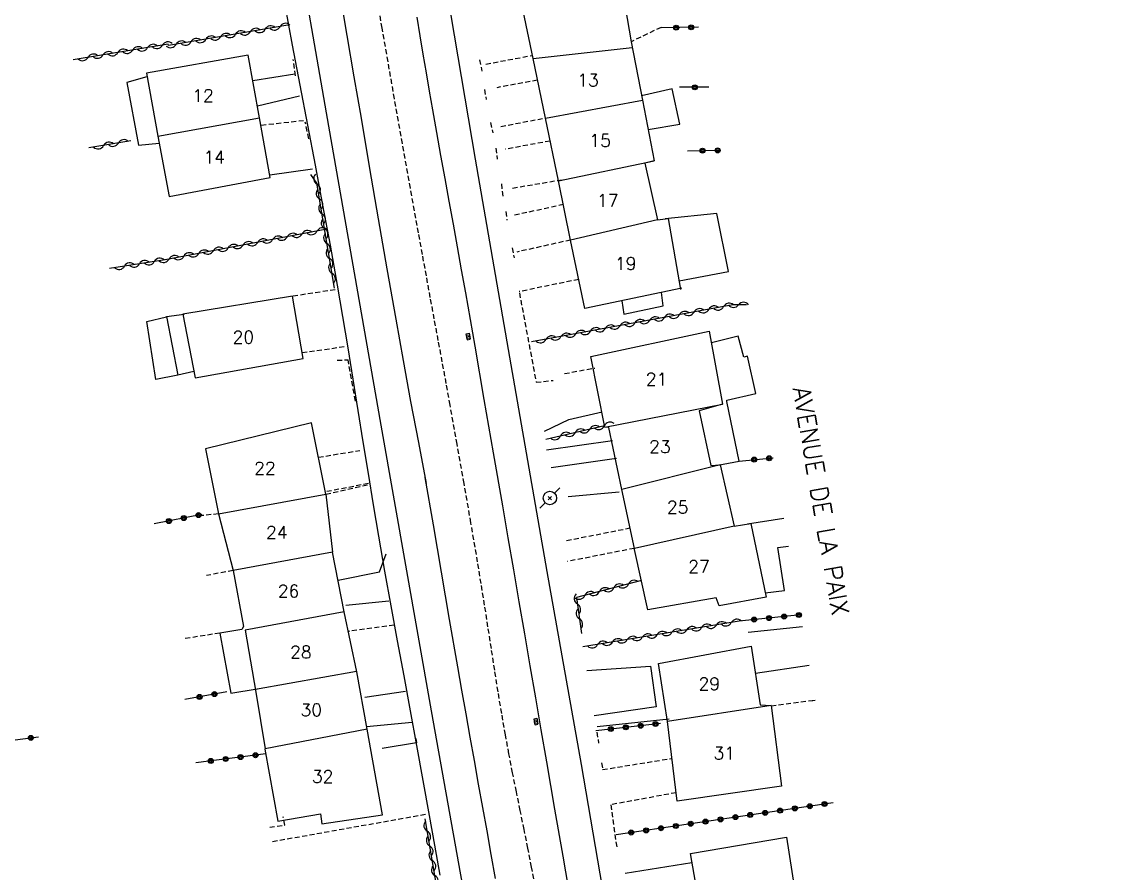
# Model space of a CAD drawing. Header units: millimetres. Extents: x 150997 to 152001, y 151999 to 153001.
# Drawn here: x 151315 to 151423.7, y 152396 to 152481 of the extents above; entities that cross this region are included whole.
import ezdxf
from ezdxf.enums import TextEntityAlignment as Align

# ---------------------------------------------------------------- set-up
doc = ezdxf.new("R2010")
doc.units = ezdxf.units.MM
doc.linetypes.add('DASHED', pattern=[0.75, 0.5, -0.25])
doc.layers.get('0').update_dxf_attribs({"linetype": 'CONTINUOUS'})
for name, color, linetype in [('W0001', 6, 'DASHED'), ('W0006', 2, 'CONTINUOUS'), ('W0008', 7, 'CONTINUOUS'), ('W0014', 7, 'CONTINUOUS'), ('W0017', 7, 'CONTINUOUS'), ('W0101', 7, 'CONTINUOUS'), ('W0104', 1, 'CONTINUOUS'), ('W0112', 1, 'DASHED'), ('W0300', 7, 'CONTINUOUS'), ('W0310', 3, 'CONTINUOUS'), ('W0323', 7, 'CONTINUOUS'), ('W0401', 7, 'CONTINUOUS'), ('W0473', 7, 'CONTINUOUS'), ('W0989', 7, 'CONTINUOUS'), ('W0991', 7, 'CONTINUOUS'), ('W1102', 7, 'CONTINUOUS')]:
    doc.layers.add(name, color=color, linetype=linetype)
doc.styles.get("Standard").update_dxf_attribs({"font": 'romans.shx', "width": 0.85})

# ---------------------------------------------------------------- blocks, each defined once
blk = doc.blocks.new('T473')
for p, q in [((-0.166667, 0.166667), (0.166667, -0.166667)), ((-0.166667, -0.166667), (0.166667, 0.166667)), ((0.500001, 0.500001), (1.000002, 1.000002)), ((-1.000002, -1.000002), (-0.500001, -0.500001))]:
    blk.add_line(p, q)
blk.add_ellipse((0, 0), major_axis=(0.471405, 0.471405), ratio=1, start_param=5.4977871438, end_param=11.780972451)
blk = doc.blocks.new('T401')
for p, q in [((-0.3, 0.3), (0, 0.3)), ((-0.3, -0.25), (-0.3, 0.3)), ((-0.3, 0.15), (0, 0.15)), ((-0.3, 0), (0, 0)), ((0, 0.3), (0, -0.25)), ((-0.3, -0.15), (0, -0.15)), ((-0.3, -0.25), (-0.3, -0.3)), ((-0.3, -0.3), (0, -0.3)), ((0, -0.3), (0, -0.25))]:
    blk.add_line(p, q)
blk = doc.blocks.new('t310o')
at = {"color": 0, "linetype": 'Continuous'}
for centre, start, end in [((-0.5, 0.38), 216.8699, 323.1304), ((0.5, -0.37), 36.8699, 143.1303)]:
    blk.add_arc(centre, 0.625, start, end, dxfattribs=at)
blk = doc.blocks.new('t323o')
at = {"color": 0, "linetype": 'Continuous'}
for radius in [0.25, 0.15]:
    blk.add_circle((0, 0), radius, dxfattribs=at)

msp = doc.modelspace()

# ---------------------------------------------------------------- linework, layer by layer
at = {"layer": 'W0001'}
msp.add_lwpolyline([(151366.15, 152394.75), (151365.8, 152396.64), (151365.43, 152398.53), (151365.05, 152400.41), (151364.67, 152402.29), (151364.29, 152404.17), (151363.91, 152406.06), (151363.54, 152407.94), (151363.2, 152409.83), (151362.82, 152411.98), (151362.46, 152414.14), (151362.12, 152416.29), (151361.79, 152418.45), (151361.45, 152420.61), (151361.12, 152422.77), (151360.77, 152424.92), (151360.42, 152427.08), (151359.75, 152430.99), (151359.07, 152434.91), (151358.38, 152438.82), (151357.68, 152442.73), (151357.29, 152444.88), (151356.9, 152447.03), (151356.5, 152449.17), (151356.1, 152451.32), (151355.7, 152453.46), (151355.31, 152455.61), (151354.91, 152457.76), (151354.52, 152459.9), (151353.72, 152464.36), (151352.92, 152468.82), (151352.13, 152473.28), (151351.35, 152477.74), (151350.9, 152480.32), (151350.46, 152482.9)], dxfattribs=at)
at = {"layer": 'W0006'}
for points in [[(151348.95, 152527.27), (151350.63, 152521.86), (151353.71, 152504.88), (151357.05, 152485.73), (151360.17, 152467.26), (151363.45, 152448.27), (151367.33, 152426.13), (151370.75, 152406.88), (151374.92, 152382.36), (151378.76, 152360.97), (151381, 152349.27), (151382.06, 152346.26), (151383.71, 152343.76), (151386.01, 152341.31), (151391.62, 152336.43), (151399.71, 152330.05), (151404.17, 152327.96), (151407.53, 152327.12), (151409.88, 152327.51), (151414.26, 152328.71), (151423.71, 152331.89)], [(151338.18, 152512.93), (151342.16, 152490.07), (151345.31, 152471.88), (151350.78, 152440.74), (151355.79, 152412.23), (151359.44, 152391.8), (151362.93, 152371.1), (151366.84, 152349.93), (151367.24, 152346.18), (151367.12, 152344.02), (151366.31, 152341.8), (151363.44, 152337.42), (151360.75, 152333.13), (151359.01, 152328.96), (151357.52, 152322.57), (151356.26, 152319.26), (151353.99, 152316.73), (151349.62, 152314.08), (151342.29, 152311.74), (151342.98, 152308.76)]]:
    msp.add_lwpolyline(points, dxfattribs=at)
at = {"layer": 'W0008'}
for points in [[(151346.69, 152483.74), (151347.39, 152479.6), (151348.09, 152475.46), (151348.79, 152471.33), (151349.65, 152466.32), (151350.5, 152461.31), (151351.37, 152456.3), (151352.25, 152451.29), (151352.99, 152447.19), (151353.74, 152443.09), (151354.51, 152438.99), (151355.29, 152434.9)], [(151369.76, 152393.04), (151368.95, 152397.74), (151368.13, 152402.44), (151367.32, 152407.14), (151366.77, 152410.33), (151366.22, 152413.52), (151365.67, 152416.71), (151365.12, 152419.9), (151364.57, 152423.1), (151364.02, 152426.29), (151363.47, 152429.48), (151362.92, 152432.67), (151362, 152437.98), (151361.08, 152443.3), (151360.16, 152448.61), (151359.23, 152453.93), (151358.82, 152456.21), (151358.41, 152458.5), (151358, 152460.78), (151357.58, 152463.06), (151357.17, 152465.34), (151356.76, 152467.63), (151356.35, 152469.91), (151355.95, 152472.19), (151355.63, 152474.03), (151355.31, 152475.87), (151355, 152477.72), (151354.69, 152479.56), (151354.38, 152481.4)], [(151355.17, 152435.52), (151355.97, 152430.79), (151356.77, 152426.07), (151357.58, 152421.35), (151358.4, 152416.63), (151358.81, 152414.29), (151359.23, 152411.95), (151359.65, 152409.61), (151360.07, 152407.27), (151360.49, 152404.93), (151360.91, 152402.59), (151361.33, 152400.25), (151361.74, 152397.91), (151362.16, 152395.51)]]:
    msp.add_lwpolyline(points, dxfattribs=at)
at = {"layer": 'W0014'}
msp.add_lwpolyline([(151356.68, 152395.86), (151356.16, 152398.83), (151355.63, 152401.8), (151355, 152405.28), (151354.37, 152408.76), (151353.73, 152412.24), (151353.08, 152415.73), (151352.44, 152419.21), (151351.81, 152422.69), (151351.18, 152426.17), (151350.57, 152429.66), (151350.04, 152432.79), (151349.52, 152435.92), (151349.01, 152439.05), (151348.51, 152442.18), (151348.01, 152445.31), (151347.5, 152448.44), (151346.98, 152451.57), (151346.44, 152454.69), (151345.73, 152458.69), (151344.99, 152462.68), (151344.24, 152466.67), (151343.48, 152470.65), (151342.72, 152474.64), (151341.97, 152478.63), (151341.24, 152482.62)], dxfattribs=at)
at = {"layer": 'W0017'}
for points in [[(151342.18, 152475.73), (151338, 152475.07)], [(151342.67, 152473.55), (151338.45, 152472.54)], [(151339.69, 152465.7), (151343.96, 152466.29)], [(151367.09, 152440.12), (151369.53, 152441.3), (151372.83, 152442.05)], [(151367.3, 152438.27), (151373.87, 152439.21)], [(151374.26, 152437.4), (151367.76, 152436.47)], [(151346.5, 152425.28), (151350.62, 152426.1), (151351.29, 152427.88)], [(151351.57, 152423.18), (151347.29, 152422.73)], [(151371.3, 152416.26), (151377.66, 152416.69), (151378.23, 152412.63), (151372.06, 152411.75)], [(151353.22, 152414.16), (151349.16, 152413.55)], [(151372.33, 152410.66), (151379.52, 152411.45)], [(151353.88, 152411.07), (151349.35, 152410.65)], [(151354.25, 152409.49), (151354.33, 152409.04), (151350.91, 152408.49)], [(151375.15, 152396.06), (151381.8, 152397.1)]]:
    msp.add_lwpolyline(points, dxfattribs=at)
at = {"layer": 'W0101'}
for points in [[(151365.95, 152477.31), (151364.54, 152484.15), (151374.54, 152485.97), (151375.72, 152478.96)], [(151375.72, 152478.96), (151376.85, 152473.14)], [(151338.66, 152471.38), (151337.54, 152477.62), (151327.38, 152475.83), (151328.54, 152469.56)], [(151367.19, 152471.33), (151365.95, 152477.31)], [(151376.85, 152473.14), (151378.02, 152467.1)], [(151339.74, 152465.41), (151338.66, 152471.38)], [(151368.47, 152465.1), (151367.19, 152471.33)], [(151328.54, 152469.56), (151329.66, 152463.52), (151339.74, 152465.41)], [(151378.02, 152467.1), (151377.11, 152466.87)], [(151377.11, 152466.87), (151378.35, 152461.2)], [(151369.69, 152459.19), (151368.47, 152465.1)], [(151378.35, 152461.2), (151379.42, 152461.33), (151380.66, 152454.26)], [(151380.78, 152454.39), (151371.12, 152452.35), (151369.69, 152459.19)], [(151373.1, 152440.51), (151371.7, 152447.57), (151383.52, 152450.11), (151384.83, 152442.83)], [(151384.83, 152442.83), (151382.52, 152442.16)], [(151382.52, 152442.16), (151383.68, 152436.7)], [(151345.28, 152433.83), (151343.85, 152440.97), (151333.27, 152438.38), (151334.59, 152431.88)], [(151373.5, 152440.5), (151373.1, 152440.51)], [(151374.81, 152434.32), (151373.5, 152440.5)], [(151383.68, 152436.7), (151384.62, 152436.77)], [(151384.62, 152436.77), (151385.99, 152430.65)], [(151376.05, 152428.44), (151374.81, 152434.32)], [(151345.28, 152433.83), (151345.95, 152428.07)], [(151334.59, 152431.88), (151336.03, 152426.23)], [(151385.99, 152430.65), (151387.67, 152430.92), (151389.19, 152423.58)], [(151347.12, 152422.1), (151345.95, 152428.07)], [(151376.05, 152428.33), (151376.05, 152428.44)], [(151389.19, 152423.58), (151384.5, 152422.72), (151384.21, 152423.52), (151377.41, 152422.32), (151376.05, 152428.33)], [(151336.03, 152426.23), (151337.06, 152420.63)], [(151348.36, 152416.14), (151347.12, 152422.1)], [(151337.25, 152420.29), (151338.31, 152414.1)], [(151379.35, 152411.16), (151378.46, 152416.96), (151387.71, 152418.69), (151388.61, 152412.82)], [(151349.39, 152410.41), (151348.36, 152416.14)], [(151338.31, 152414.1), (151339.24, 152408.45)], [(151388.61, 152412.82), (151389.69, 152412.76), (151390.73, 152404.71), (151380.33, 152403.22)], [(151380.33, 152403.22), (151379.35, 152411.16)], [(151350.92, 152401.87), (151349.39, 152410.41)], [(151339.24, 152408.45), (151339.21, 152408.42), (151340.51, 152401.24), (151344.75, 152401.96), (151344.88, 152400.97), (151350.92, 152401.87)], [(151382.84, 152391.17), (151381.64, 152398.02), (151391.22, 152399.62), (151392.28, 152392.77)]]:
    msp.add_lwpolyline(points, dxfattribs=at)
msp.add_lwpolyline([(151343.02, 152447.36), (151341.95, 152453.58), (151331.03, 152451.79), (151332.24, 152445.45)], close=True, dxfattribs=at)
at = {"layer": 'W0104'}
for points in [[(151327.44, 152475.47), (151325.45, 152474.89), (151326.59, 152468.65), (151328.67, 152468.84)], [(151377.42, 152470.2), (151380.59, 152470.76), (151379.83, 152474.27), (151376.76, 152473.58)], [(151380.51, 152455.12), (151385.43, 152456.06), (151384.29, 152461.82), (151379.14, 152461.29)], [(151374.79, 152453.12), (151374.99, 152451.79), (151378.93, 152452.63), (151378.77, 152453.96)], [(151332.12, 152446.07), (151330.52, 152445.7), (151328.31, 152445.29), (151327.44, 152451.06), (151329.4, 152451.53), (151329.4, 152451.56), (151331.15, 152451.81)], [(151329.4, 152451.56), (151330.52, 152445.7)], [(151384.38, 152436.75), (151386.52, 152437.15), (151385.29, 152443.07), (151385.28, 152443.23), (151388.18, 152443.88), (151387.35, 152447.6), (151386.98, 152447.51), (151386.42, 152449.6), (151383.73, 152448.93)], [(151390.96, 152431.41), (151387.32, 152430.86)], [(151389.11, 152423.99), (151391.03, 152424.24), (151390.36, 152428.51), (151390.36, 152428.53), (151391.43, 152428.66)], [(151337.06, 152420.63), (151336.89, 152420.33), (151334.72, 152419.98), (151335.82, 152414.01), (151338.43, 152414.42)], [(151392.83, 152420.6), (151387.39, 152420.04)], [(151388.12, 152416), (151393.5, 152416.79)]]:
    msp.add_lwpolyline(points, dxfattribs=at)
at = {"layer": 'W0112'}
for points in [[(151378.71, 152480.4), (151375.72, 152478.96)], [(151361.23, 152476.74), (151365.89, 152477.6)], [(151342.27, 152475.57), (151342.03, 152477.2)], [(151360.61, 152477.17), (151360.85, 152476.03)], [(151366.4, 152475.14), (151362.32, 152474.38)], [(151361.1, 152474.21), (151361.28, 152473.2)], [(151343.07, 152471.09), (151338.8, 152470.61)], [(151362.73, 152470.52), (151367.18, 152471.36)], [(151343.6, 152469.29), (151343.23, 152470.94)], [(151361.71, 152470.91), (151361.93, 152469.87)], [(151367.65, 152469.06), (151363.2, 152468.25)], [(151362.24, 152468.35), (151362.38, 152467.25)], [(151362.79, 152464.8), (151362.93, 152463.52)], [(151368.84, 152465.17), (151363.71, 152464.31)], [(151364.11, 152461.7), (151368.96, 152462.75)], [(151363.22, 152462.02), (151363.34, 152461.17)], [(151369.69, 152459.19), (151364.34, 152457.99)], [(151363.86, 152458.42), (151364.05, 152457.41)], [(151370.51, 152455.26), (151364.57, 152454.04)], [(151346.21, 152454.23), (151341.91, 152453.57)], [(151364.58, 152453.93), (151366.26, 152445)], [(151342.91, 152447.96), (151347.11, 152448.56)], [(151346.4, 152447.21), (151347.5, 152447.24)], [(151348.24, 152443.13), (151347.5, 152447.24)], [(151369.09, 152445.87), (151372.11, 152446.42)], [(151366.26, 152445), (151367.97, 152445.19)], [(151344.54, 152437.52), (151348.67, 152438.21)], [(151349.54, 152434.9), (151345.23, 152434.07)], [(151345.28, 152433.83), (151349.48, 152434.79)], [(151334.59, 152431.88), (151332.93, 152431.71)], [(151369.29, 152429.22), (151375.62, 152430.47)], [(151376.05, 152428.44), (151369.39, 152427.13)], [(151336.03, 152426.23), (151333.39, 152425.73)], [(151334.72, 152419.98), (151331.15, 152419.43)], [(151352.1, 152420.78), (151347.53, 152420.15)], [(151389.69, 152412.73), (151393.78, 152413.28), (151393.84, 152413.28), (151394.1, 152413.31)], [(151372.3, 152410.11), (151372.49, 152409.02)], [(151372.77, 152407.04), (151372.89, 152406.38)], [(151372.89, 152406.38), (151379.8, 152407.49)], [(151380.22, 152404.07), (151373.69, 152402.87)], [(151373.69, 152402.87), (151374.31, 152398.52)], [(151339.68, 152400.63), (151341.2, 152400.84), (151341.03, 152401.66)], [(151339.96, 152399.2), (151355.37, 152401.95)]]:
    msp.add_lwpolyline(points, dxfattribs=at)
at = {"layer": 'W0300'}
msp.add_lwpolyline([(151374.54, 152434.04), (151369.45, 152433.58)], dxfattribs=at)
at = {"layer": 'W0310'}
for points in [[(151341.48, 152480.61), (151329.6, 152478.58), (151329.57, 152478.72), (151320.09, 152477.17)], [(151325.84, 152469.07), (151321.63, 152468.37)], [(151346.15, 152454.4), (151344.39, 152464.86), (151343.78, 152465.72)], [(151345.21, 152460.23), (151329.27, 152457.23), (151323.72, 152456.35)], [(151387.25, 152452.74), (151385.88, 152452.72), (151365.78, 152449.02)], [(151373.07, 152440.66), (151367.21, 152439.31)], [(151376.76, 152425.22), (151370.28, 152423.54), (151370.78, 152419.93)], [(151386.5, 152421.16), (151370.91, 152418.61)], [(151357.42, 152388.41), (151355.19, 152401.45)]]:
    msp.add_lwpolyline(points, dxfattribs=at)
at = {"layer": 'W0323'}
for points in [[(151382.44, 152480.41), (151378.71, 152480.34)], [(151383.48, 152474.42), (151380.57, 152474.42)], [(151381.36, 152468.07), (151384.57, 152468.14)], [(151386.52, 152437.15), (151389.91, 152437.45)], [(151332.92, 152431.82), (151328.16, 152430.87)], [(151392.63, 152421.8), (151386.5, 152421.19)], [(151335.4, 152414.13), (151331.22, 152413.35)], [(151378.66, 152410.97), (151372.21, 152410.25)], [(151311.39, 152408.99), (151316.62, 152409.63)], [(151339.3, 152407.95), (151332.32, 152407.05)], [(151395.88, 152403.06), (151374.25, 152399.88)]]:
    msp.add_lwpolyline(points, dxfattribs=at)
at = {"layer": 'W1102'}
for points in [[(151365.95, 152477.31), (151375.83, 152478.38)], [(151367.19, 152471.33), (151376.85, 152473.14)], [(151328.54, 152469.56), (151338.66, 152471.38)], [(151368.47, 152465.1), (151378.02, 152467.1)], [(151378.35, 152461.2), (151369.69, 152459.19)], [(151373.1, 152440.51), (151384.83, 152442.83)], [(151384.62, 152436.77), (151374.81, 152434.32)], [(151334.59, 152431.88), (151345.28, 152433.83)], [(151385.99, 152430.65), (151376.05, 152428.44)], [(151345.95, 152428.07), (151336.03, 152426.23)], [(151347.12, 152422.1), (151337.25, 152420.29)], [(151338.26, 152414.39), (151348.35, 152416.18)], [(151389.69, 152412.76), (151379.35, 152411.16)], [(151349.39, 152410.41), (151339.24, 152408.45)]]:
    msp.add_lwpolyline(points, dxfattribs=at)

# ---------------------------------------------------------------- block references
at = {"layer": 'W0310'}
for p, rotation in [((151340.71, 152480.47), 189.6656809340776), ((151334.79, 152479.47), 189.6656809340776), ((151336.27, 152479.72), 189.6656809340776), ((151337.75, 152479.97), 189.6656809340776), ((151339.23, 152480.22), 189.6656809340776), ((151327.5, 152478.38), 189.2526440353871), ((151328.98, 152478.62), 189.2526440353871), ((151330.35, 152478.71), 189.6656809340776), ((151331.83, 152478.96), 189.6656809340776), ((151333.31, 152479.21), 189.6656809340776), ((151321.57, 152477.41), 189.2526440353871), ((151323.05, 152477.65), 189.2526440353871), ((151324.54, 152477.9), 189.2526440353871), ((151326.02, 152478.14), 189.2526440353871), ((151323.11, 152468.62), 189.4287766734157), ((151324.59, 152468.87), 189.4287766734157), ((151344.41, 152464.76), 99.5626758638631), ((151344.66, 152463.28), 99.5626758638631), ((151344.91, 152461.8), 99.5626758638631), ((151345.16, 152460.32), 99.5626758638631), ((151342.91, 152459.8), 190.6628397155635), ((151344.39, 152460.07), 190.6628397155635), ((151337.02, 152458.69), 190.6628397155635), ((151338.49, 152458.96), 190.6628397155635), ((151339.97, 152459.24), 190.6628397155635), ((151341.44, 152459.52), 190.6628397155635), ((151345.4, 152458.84), 99.5626758638631), ((151331.12, 152457.58), 190.6628397155635), ((151332.6, 152457.85), 190.6628397155635), ((151334.07, 152458.13), 190.6628397155635), ((151335.54, 152458.41), 190.6628397155635), ((151345.65, 152457.36), 99.5626758638631), ((151325.2, 152456.59), 188.9874414698075), ((151326.69, 152456.82), 188.9874414698075), ((151328.17, 152457.05), 188.9874414698075), ((151329.65, 152457.3), 190.6628397155635), ((151345.9, 152455.88), 99.5626758638631), ((151383.48, 152452.28), 190.4231840516616), ((151384.95, 152452.55), 190.4231840516616), ((151386.44, 152452.73), 180.9488756759392), ((151377.58, 152451.19), 190.4231840516616), ((151379.05, 152451.46), 190.4231840516616), ((151380.53, 152451.73), 190.4231840516616), ((151382, 152452.01), 190.4231840516616), ((151371.68, 152450.11), 190.4231840516616), ((151373.15, 152450.38), 190.4231840516616), ((151374.63, 152450.65), 190.4231840516616), ((151376.1, 152450.92), 190.4231840516616), ((151367.25, 152449.29), 190.4231840516616), ((151368.73, 152449.56), 190.4231840516616), ((151370.2, 152449.84), 190.4231840516616), ((151371.6, 152440.32), 192.9653109531249), ((151373.06, 152440.66), 192.9653109531249), ((151368.68, 152439.65), 192.9653109531249), ((151370.14, 152439.98), 192.9653109531249), ((151375.46, 152424.88), 194.5405910433769), ((151371.11, 152423.75), 194.5405910433769), ((151372.56, 152424.13), 194.5405910433769), ((151374.01, 152424.51), 194.5405910433769), ((151370.37, 152422.9), 277.9699219792643), ((151370.57, 152421.42), 277.9699219792643), ((151382.76, 152420.55), 189.3030732386716), ((151384.24, 152420.79), 189.3030732386716), ((151385.72, 152421.04), 189.3030732386716), ((151376.84, 152419.58), 189.3030732386716), ((151378.32, 152419.82), 189.3030732386716), ((151379.8, 152420.07), 189.3030732386716), ((151381.28, 152420.31), 189.3030732386716), ((151372.39, 152418.85), 189.3030732386716), ((151373.87, 152419.1), 189.3030732386716), ((151375.35, 152419.34), 189.3030732386716), ((151355.4, 152400.23), 99.71782564259559), ((151355.65, 152398.76), 99.71782564259559), ((151355.91, 152397.28), 99.71782564259559), ((151356.16, 152395.8), 99.71782564259559)]:
    msp.add_blockref('t310o', p, dxfattribs=dict(at, rotation=rotation))
at = {"layer": 'W0323'}
for p, rotation in [((151380.21, 152480.37), 181.0566403038097), ((151381.71, 152480.4), 181.0566403038097), ((151382.07, 152474.42), 180.0359531081793), ((151382.86, 152468.1), 1.157333068323804), ((151384.36, 152468.13), 1.157333068323804), ((151388.01, 152437.29), 5.08129557562474), ((151389.5, 152437.42), 5.08129557562474), ((151332.58, 152431.75), 191.3621765053618), ((151329.63, 152431.16), 191.3621765053618), ((151331.11, 152431.46), 191.3621765053618), ((151392.47, 152421.79), 185.699455127639), ((151387.99, 152421.34), 185.699455127639), ((151389.48, 152421.49), 185.699455127639), ((151390.98, 152421.64), 185.699455127639), ((151332.69, 152413.62), 190.5731181363627), ((151334.17, 152413.9), 190.5731181363627), ((151378.17, 152410.92), 186.3362906239953), ((151373.7, 152410.42), 186.3362906239953), ((151375.19, 152410.59), 186.3362906239953), ((151376.68, 152410.75), 186.3362906239953), ((151315.86, 152409.54), 6.952178065515617), ((151336.78, 152407.62), 187.3224060788513), ((151338.27, 152407.81), 187.3224060788513), ((151333.8, 152407.24), 187.3224060788513), ((151335.29, 152407.43), 187.3224060788513), ((151390.58, 152402.28), 188.383027023693), ((151392.06, 152402.5), 188.383027023693), ((151393.55, 152402.72), 188.383027023693), ((151395.03, 152402.94), 188.383027023693), ((151383.16, 152401.19), 188.383027023693), ((151384.64, 152401.41), 188.383027023693), ((151386.13, 152401.63), 188.383027023693), ((151387.61, 152401.85), 188.383027023693), ((151389.09, 152402.06), 188.383027023693), ((151375.74, 152400.1), 188.383027023693), ((151377.22, 152400.31), 188.383027023693), ((151378.71, 152400.53), 188.383027023693), ((151380.19, 152400.75), 188.383027023693), ((151381.67, 152400.97), 188.383027023693)]:
    msp.add_blockref('t323o', p, dxfattribs=dict(at, rotation=rotation))
at = {"layer": 'W0401'}
for p, rotation in [((151359.62, 152449.59), 9.907998995891228), ((151366.39, 152411.2), 9.789399591143127)]:
    msp.add_blockref('T401', p, dxfattribs=dict(at, rotation=rotation))
at = {"layer": 'W0473'}
msp.add_blockref('T473', (151367.63, 152433.46), dxfattribs=at)

# ---------------------------------------------------------------- texts
at = {"layer": 'W0989'}
msp.add_text('AVENUE DE LA PAIX   ', height=1.75, rotation=279.8208, dxfattribs=at).set_placement((151391.84, 152444.39))
at = {"layer": 'W0991'}
for s, p in [('13', (151371.43, 152475.14)), ('12', (151333.03, 152473.59)), ('15', (151372.64, 152469.12)), ('14', (151334.15, 152467.45)), ('17', (151373.4, 152463.14)), ('19', (151375.19, 152456.84)), ('20', (151337.06, 152449.51)), ('21', (151378.26, 152445.31)), ('23', (151378.6, 152438.58)), ('22', (151339.21, 152436.42)), ('25', (151380.37, 152432.55)), ('24', (151340.39, 152430.03)), ('27', (151382.5, 152426.62)), ('26', (151341.56, 152424.18)), ('28', (151342.79, 152418.1)), ('29', (151383.53, 152414.93)), ('30', (151343.83, 152412.32)), ('31', (151385.02, 152408.02)), ('32', (151344.97, 152405.69))]:
    msp.add_text(s, height=1.25, dxfattribs=at).set_placement(p, align=Align.MIDDLE_CENTER)

doc.saveas('drawing.dxf')
